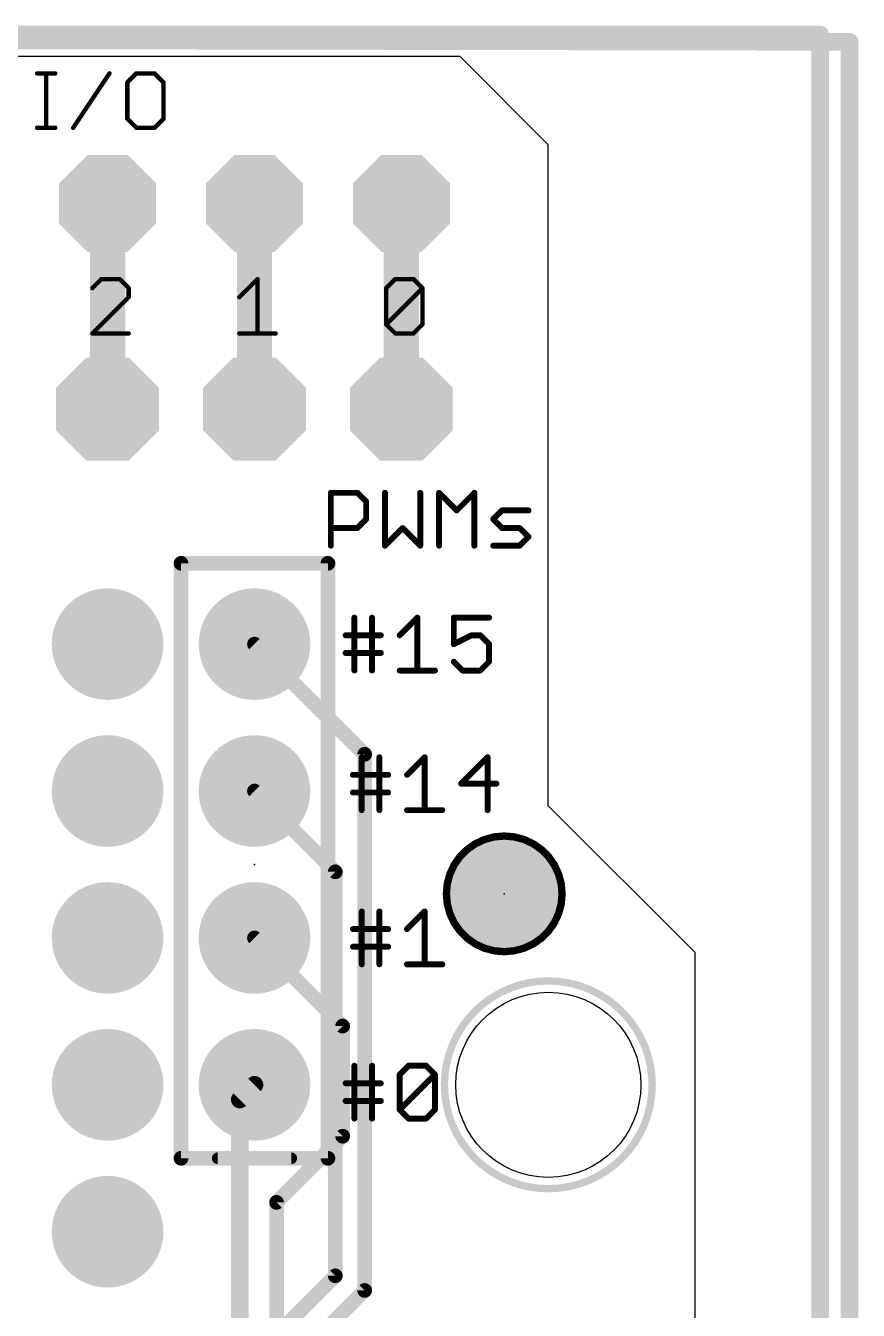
# Model space of a CAD drawing. Extents: x -1.6 to 71.4, y -0.2 to 53.9.
# Drawn here: x 57 to 71.4, y 31.66 to 53.87 of the extents above; entities that cross this region are included whole.
import ezdxf

# ---------------------------------------------------------------- set-up
doc = ezdxf.new("R2010")
doc.units = 0
for name, color, linetype in [('1', 12, 'CONTINUOUS'), ('16', 132, 'CONTINUOUS'), ('17', 110, 'CONTINUOUS'), ('18', 110, 'CONTINUOUS'), ('20', 53, 'CONTINUOUS'), ('21', 40, 'CONTINUOUS'), ('23', 53, 'CONTINUOUS'), ('41', 12, 'CONTINUOUS'), ('51', 253, 'CONTINUOUS')]:
    doc.layers.add(name, color=color, linetype=linetype)

# ---------------------------------------------------------------- blocks, each defined once
blk = doc.blocks.new('RECT')
blk.add_solid([(-0.5, -0.5), (0.5, -0.5), (-0.5, 0.5), (0.5, 0.5)])
blk = doc.blocks.new('OCTAGONP')
at = {"const_width": 0.5}
blk.add_lwpolyline([(-0.25, -0.1036), (-0.25, 0.1036), (-0.1036, 0.25), (0.1036, 0.25), (0.25, 0.1036), (0.25, -0.1036), (0.1036, -0.25), (-0.1036, -0.25), (-0.25, -0.1036), (-0.25, 0.1036)], dxfattribs=at)
blk = doc.blocks.new('ROUNDP')
at = {"const_width": 0.5}
blk.add_lwpolyline([(0, -0.25, 1), (0, 0.25, 1), (0, -0.25)], format="xyb", dxfattribs=at)
blk = doc.blocks.new('PIE')
at = {"const_width": 0.5}
blk.add_lwpolyline([(0, -0.25, 1), (0, 0.25, 1), (0, -0.25)], format="xyb", dxfattribs=at)
blk = doc.blocks.new('ROUNDV')
at = {"const_width": 0.5}
blk.add_lwpolyline([(0, -0.25, 1), (0, 0.25, 1), (0, -0.25)], format="xyb", dxfattribs=at)

msp = doc.modelspace()

# ---------------------------------------------------------------- linework, layer by layer
at = {"layer": '1'}
for points, const_width in [([(0, 53.721), (70.739, 53.721)], 0.3048), ([(70.739, 53.721), (70.739, 0.127)], 0.3048), ([(62.484, 36.576), (60.96, 38.1)], 0.254), ([(62.484, 34.671), (62.484, 36.576)], 0.254), ([(60.706, 35.306), (60.96, 35.56)], 0.3048), ([(60.706, 30.607), (60.706, 35.306)], 0.3048), ([(61.341, 33.528), (62.484, 34.671)], 0.254), ([(61.341, 30.226), (61.341, 33.528)], 0.254)]:
    msp.add_lwpolyline(points, dxfattribs=dict(at, const_width=const_width))
for points, const_width in [([(70.8152, 53.721, 1), (70.6628, 53.721)], 0.1524), ([(70.739, 53.6448, 1), (70.739, 53.7972)], 0.1524), ([(61.0049, 38.1449, 1), (60.9151, 38.0551)], 0.127), ([(62.5475, 36.576, 1), (62.4205, 36.576)], 0.127), ([(62.4391, 36.5311, 1), (62.5289, 36.6209)], 0.127), ([(61.0139, 35.5061, 1), (60.9061, 35.6139)], 0.1524), ([(60.7822, 35.306, 1), (60.6298, 35.306)], 0.1524), ([(60.6521, 35.3599, 1), (60.7599, 35.2521)], 0.1524), ([(62.4205, 34.671, 1), (62.5475, 34.671)], 0.127), ([(62.5289, 34.6261, 1), (62.4391, 34.7159)], 0.127), ([(61.4045, 33.528, 1), (61.2775, 33.528)], 0.127), ([(61.2961, 33.5729, 1), (61.3859, 33.4831)], 0.127)]:
    msp.add_lwpolyline(points, format="xyb", dxfattribs=dict(at, const_width=const_width))
at = {"layer": '16'}
for points, const_width in [([(0, 53.721), (71.247, 53.594)], 0.3048), ([(71.247, 53.594), (71.247, 0)], 0.3048), ([(58.42, 50.8), (58.42, 47.244)], 0.6096), ([(60.96, 50.8), (60.96, 47.244)], 0.6096), ([(63.5, 50.8), (63.5, 47.244)], 0.6096), ([(60.96, 43.18), (62.865, 41.275)], 0.254), ([(62.865, 41.275), (62.865, 32.004)], 0.254), ([(62.357, 39.243), (60.96, 40.64)], 0.254), ([(62.357, 32.258), (62.357, 39.243)], 0.254), ([(59.182, 29.083), (62.357, 32.258)], 0.254), ([(59.309, 28.448), (62.865, 32.004)], 0.254)]:
    msp.add_lwpolyline(points, dxfattribs=dict(at, const_width=const_width))
for points, const_width in [([(71.3232, 53.594, 1), (71.1708, 53.594)], 0.1524), ([(71.2469, 53.5178, 1), (71.2471, 53.6702)], 0.1524), ([(58.5724, 50.8, 1), (58.2676, 50.8)], 0.3048), ([(61.1124, 50.8, 1), (60.8076, 50.8)], 0.3048), ([(63.6524, 50.8, 1), (63.3476, 50.8)], 0.3048), ([(58.2676, 47.244, 1), (58.5724, 47.244)], 0.3048), ([(60.8076, 47.244, 1), (61.1124, 47.244)], 0.3048), ([(63.3476, 47.244, 1), (63.6524, 47.244)], 0.3048), ([(61.0049, 43.2249, 1), (60.9151, 43.1351)], 0.127), ([(62.9285, 41.275, 1), (62.8015, 41.275)], 0.127), ([(62.8201, 41.2301, 1), (62.9099, 41.3199)], 0.127), ([(61.0049, 40.6849, 1), (60.9151, 40.5951)], 0.127), ([(62.4205, 39.243, 1), (62.2935, 39.243)], 0.127), ([(62.3121, 39.1981, 1), (62.4019, 39.2879)], 0.127), ([(62.2935, 32.258, 1), (62.4205, 32.258)], 0.127), ([(62.4019, 32.2131, 1), (62.3121, 32.3029)], 0.127), ([(62.8015, 32.004, 1), (62.9285, 32.004)], 0.127), ([(62.9099, 31.9591, 1), (62.8201, 32.0489)], 0.127)]:
    msp.add_lwpolyline(points, format="xyb", dxfattribs=dict(at, const_width=const_width))
at = {"layer": '20'}
for p, q in [((64.516, 53.34), (0, 53.34)), ((64.516, 53.34), (0, 53.34)), ((66.04, 51.816), (64.516, 53.34)), ((66.04, 51.816), (64.516, 53.34)), ((66.04, 40.386), (66.04, 51.816)), ((66.04, 40.386), (66.04, 51.816)), ((68.58, 37.846), (66.04, 40.386)), ((68.58, 37.846), (66.04, 40.386)), ((68.58, 5.08), (68.58, 37.846)), ((68.58, 5.08), (68.58, 37.846))]:
    msp.add_line(p, q, dxfattribs=at)
msp.add_circle((66.04, 35.56), 1.6, dxfattribs=at)
at = {"layer": '21'}
for points, const_width in [([(57.2019, 53.0487), (57.5154, 53.0487)], 0.0762), ([(57.2019, 53.0487), (57.5154, 53.0487)], 0.0762), ([(57.3587, 52.1081), (57.3587, 53.0487)], 0.0762), ([(57.3587, 52.1081), (57.3587, 53.0487)], 0.0762), ([(57.8256, 52.1081), (58.4526, 53.0487)], 0.0762), ([(57.8256, 52.1081), (58.4526, 53.0487)], 0.0762), ([(58.9179, 53.0487), (58.7611, 52.8919)], 0.0762), ([(58.9179, 53.0487), (58.7611, 52.8919)], 0.0762), ([(58.7611, 52.8919), (58.7611, 52.2649)], 0.0762), ([(58.7611, 52.8919), (58.7611, 52.2649)], 0.0762), ([(59.2314, 53.0487), (58.9179, 53.0487)], 0.0762), ([(59.2314, 53.0487), (58.9179, 53.0487)], 0.0762), ([(59.3882, 52.8919), (59.2314, 53.0487)], 0.0762), ([(59.3882, 52.8919), (59.2314, 53.0487)], 0.0762), ([(59.3882, 52.2649), (59.3882, 52.8919)], 0.0762), ([(59.3882, 52.2649), (59.3882, 52.8919)], 0.0762), ([(58.7611, 52.2649), (58.9179, 52.1081)], 0.0762), ([(58.7611, 52.2649), (58.9179, 52.1081)], 0.0762), ([(59.2314, 52.1081), (59.3882, 52.2649)], 0.0762), ([(59.2314, 52.1081), (59.3882, 52.2649)], 0.0762), ([(57.2019, 52.1081), (57.5154, 52.1081)], 0.0762), ([(57.2019, 52.1081), (57.5154, 52.1081)], 0.0762), ([(58.9179, 52.1081), (59.2314, 52.1081)], 0.0762), ([(58.9179, 52.1081), (59.2314, 52.1081)], 0.0762), ([(58.3143, 49.4927), (58.1576, 49.3359)], 0.0762), ([(58.3143, 49.4927), (58.1576, 49.3359)], 0.0762), ([(58.6279, 49.4927), (58.3143, 49.4927)], 0.0762), ([(58.6279, 49.4927), (58.3143, 49.4927)], 0.0762), ([(58.7847, 49.3359), (58.6279, 49.4927)], 0.0762), ([(58.7847, 49.3359), (58.6279, 49.4927)], 0.0762), ([(58.7847, 49.1792), (58.7847, 49.3359)], 0.0762), ([(58.7847, 49.1792), (58.7847, 49.3359)], 0.0762), ([(60.6976, 49.1792), (61.0111, 49.4927)], 0.0762), ([(60.6976, 49.1792), (61.0111, 49.4927)], 0.0762), ([(61.0111, 49.4927), (61.0111, 48.5521)], 0.0762), ([(61.0111, 49.4927), (61.0111, 48.5521)], 0.0762), ([(63.2376, 49.3359), (63.3943, 49.4927)], 0.0762), ([(63.2376, 49.3359), (63.3943, 49.4927)], 0.0762), ([(63.2376, 48.7089), (63.2376, 49.3359)], 0.0762), ([(63.2376, 48.7089), (63.8647, 49.3359)], 0.0762), ([(63.2376, 48.7089), (63.2376, 49.3359)], 0.0762), ([(63.2376, 48.7089), (63.8647, 49.3359)], 0.0762), ([(63.3943, 49.4927), (63.7079, 49.4927)], 0.0762), ([(63.3943, 49.4927), (63.7079, 49.4927)], 0.0762), ([(63.7079, 49.4927), (63.8647, 49.3359)], 0.0762), ([(63.7079, 49.4927), (63.8647, 49.3359)], 0.0762), ([(63.8647, 49.3359), (63.8647, 48.7089)], 0.0762), ([(63.8647, 49.3359), (63.8647, 48.7089)], 0.0762), ([(58.1576, 48.5521), (58.7847, 49.1792)], 0.0762), ([(58.1576, 48.5521), (58.7847, 49.1792)], 0.0762), ([(63.3943, 48.5521), (63.2376, 48.7089)], 0.0762), ([(63.3943, 48.5521), (63.2376, 48.7089)], 0.0762), ([(63.8647, 48.7089), (63.7079, 48.5521)], 0.0762), ([(63.8647, 48.7089), (63.7079, 48.5521)], 0.0762), ([(58.7847, 48.5521), (58.1576, 48.5521)], 0.0762), ([(58.7847, 48.5521), (58.1576, 48.5521)], 0.0762), ([(60.6976, 48.5521), (61.3247, 48.5521)], 0.0762), ([(60.6976, 48.5521), (61.3247, 48.5521)], 0.0762), ([(63.7079, 48.5521), (63.3943, 48.5521)], 0.0762), ([(63.7079, 48.5521), (63.3943, 48.5521)], 0.0762), ([(62.2808, 44.8818), (62.2808, 45.797)], 0.1016), ([(62.2808, 45.797), (62.7384, 45.797)], 0.1016), ([(62.7384, 45.797), (62.8909, 45.6444)], 0.1016), ([(63.2163, 45.797), (63.2163, 44.8818)], 0.1016), ([(63.8264, 44.8818), (63.8264, 45.797)], 0.1016), ([(64.1518, 44.8818), (64.1518, 45.797)], 0.1016), ([(64.1518, 45.797), (64.4569, 45.4919)], 0.1016), ([(64.4569, 45.4919), (64.762, 45.797)], 0.1016), ([(64.762, 45.797), (64.762, 44.8818)], 0.1016), ([(62.8909, 45.6444), (62.8909, 45.3394)], 0.1016), ([(65.0874, 45.3394), (65.2399, 45.4919)], 0.1016), ([(65.2399, 45.4919), (65.6975, 45.4919)], 0.1016), ([(62.8909, 45.3394), (62.7384, 45.1869)], 0.1016), ([(65.2399, 45.1869), (65.0874, 45.3394)], 0.1016), ([(62.7384, 45.1869), (62.2808, 45.1869)], 0.1016), ([(63.2163, 44.8818), (63.5214, 45.1869)], 0.1016), ([(63.5214, 45.1869), (63.8264, 44.8818)], 0.1016), ([(65.5449, 45.1869), (65.2399, 45.1869)], 0.1016), ([(65.6975, 45.0343), (65.5449, 45.1869)], 0.1016), ([(65.0874, 44.8818), (65.5449, 44.8818)], 0.1016), ([(65.5449, 44.8818), (65.6975, 45.0343)], 0.1016), ([(59.69, 44.577), (59.69, 34.29)], 0.254), ([(62.23, 44.577), (59.69, 44.577)], 0.254), ([(62.23, 34.29), (62.23, 44.577)], 0.254), ([(62.6873, 42.7228), (62.6873, 43.638)], 0.1016), ([(62.9924, 43.638), (62.9924, 42.7228)], 0.1016), ([(63.4703, 43.3329), (63.7754, 43.638)], 0.1016), ([(63.7754, 43.638), (63.7754, 42.7228)], 0.1016), ([(65.016, 43.638), (64.4058, 43.638)], 0.1016), ([(64.4058, 43.638), (64.4058, 43.1804)], 0.1016), ([(62.5348, 43.3329), (62.9924, 43.3329)], 0.1016), ([(62.9924, 43.3329), (63.1449, 43.3329)], 0.1016), ([(64.4058, 43.1804), (64.7109, 43.3329)], 0.1016), ([(64.7109, 43.3329), (64.8634, 43.3329)], 0.1016), ([(64.8634, 43.3329), (65.016, 43.1804)], 0.1016), ([(65.016, 43.1804), (65.016, 42.8753)], 0.1016), ([(62.5348, 43.0279), (63.1449, 43.0279)], 0.1016), ([(64.5584, 42.7228), (64.4058, 42.8753)], 0.1016), ([(65.016, 42.8753), (64.8634, 42.7228)], 0.1016), ([(63.4703, 42.7228), (64.0804, 42.7228)], 0.1016), ([(64.8634, 42.7228), (64.5584, 42.7228)], 0.1016), ([(62.8143, 40.3098), (62.8143, 41.225)], 0.1016), ([(63.1194, 41.225), (63.1194, 40.3098)], 0.1016), ([(63.5973, 40.9199), (63.9024, 41.225)], 0.1016), ([(63.9024, 41.225), (63.9024, 40.3098)], 0.1016), ([(64.9904, 41.225), (64.5328, 40.7674)], 0.1016), ([(64.9904, 40.3098), (64.9904, 41.225)], 0.1016), ([(62.6618, 40.9199), (63.1194, 40.9199)], 0.1016), ([(63.1194, 40.9199), (63.2719, 40.9199)], 0.1016), ([(62.6618, 40.6149), (63.2719, 40.6149)], 0.1016), ([(64.5328, 40.7674), (65.143, 40.7674)], 0.1016), ([(63.5973, 40.3098), (64.2074, 40.3098)], 0.1016), ([(62.8143, 37.6428), (62.8143, 38.558)], 0.1016), ([(63.1194, 38.558), (63.1194, 37.6428)], 0.1016), ([(63.5973, 38.2529), (63.9024, 38.558)], 0.1016), ([(63.9024, 38.558), (63.9024, 37.6428)], 0.1016), ([(62.6618, 38.2529), (63.1194, 38.2529)], 0.1016), ([(63.1194, 38.2529), (63.2719, 38.2529)], 0.1016), ([(62.6618, 37.9479), (63.2719, 37.9479)], 0.1016), ([(63.5973, 37.6428), (64.2074, 37.6428)], 0.1016), ([(62.6873, 34.9758), (62.6873, 35.891)], 0.1016), ([(62.9924, 35.891), (62.9924, 34.9758)], 0.1016), ([(63.4703, 35.7385), (63.6228, 35.891)], 0.1016), ([(63.4703, 35.1283), (63.4703, 35.7385)], 0.1016), ([(63.4703, 35.1283), (64.0804, 35.7385)], 0.1016), ([(63.6228, 35.891), (63.9279, 35.891)], 0.1016), ([(63.9279, 35.891), (64.0804, 35.7385)], 0.1016), ([(64.0804, 35.7385), (64.0804, 35.1283)], 0.1016), ([(62.5348, 35.5859), (62.9924, 35.5859)], 0.1016), ([(62.9924, 35.5859), (63.1449, 35.5859)], 0.1016), ([(62.5348, 35.2809), (63.1449, 35.2809)], 0.1016), ([(63.6228, 34.9758), (63.4703, 35.1283)], 0.1016), ([(64.0804, 35.1283), (63.9279, 34.9758)], 0.1016), ([(63.9279, 34.9758), (63.6228, 34.9758)], 0.1016), ([(59.69, 34.29), (62.23, 34.29)], 0.254)]:
    msp.add_lwpolyline(points, dxfattribs=dict(at, const_width=const_width))
for points, const_width in [([(57.2019, 53.0678, 1), (57.2019, 53.0297)], 0.0381), ([(57.2019, 53.0678, 1), (57.2019, 53.0297)], 0.0381), ([(57.3777, 53.0487, 1), (57.3396, 53.0487)], 0.0381), ([(57.3777, 53.0487, 1), (57.3396, 53.0487)], 0.0381), ([(57.5154, 53.0297, 1), (57.5154, 53.0678)], 0.0381), ([(57.5154, 53.0297, 1), (57.5154, 53.0678)], 0.0381), ([(58.4685, 53.0381, 1), (58.4368, 53.0593)], 0.0381), ([(58.4685, 53.0381, 1), (58.4368, 53.0593)], 0.0381), ([(58.7801, 52.8919, 1), (58.742, 52.8919)], 0.0381), ([(58.7801, 52.8919, 1), (58.742, 52.8919)], 0.0381), ([(58.7476, 52.9054, 1), (58.7746, 52.8785)], 0.0381), ([(58.7476, 52.9054, 1), (58.7746, 52.8785)], 0.0381), ([(58.9179, 53.0678, 1), (58.9179, 53.0297)], 0.0381), ([(58.9179, 53.0678, 1), (58.9179, 53.0297)], 0.0381), ([(58.9313, 53.0352, 1), (58.9044, 53.0622)], 0.0381), ([(58.9313, 53.0352, 1), (58.9044, 53.0622)], 0.0381), ([(59.2449, 53.0622, 1), (59.2179, 53.0352)], 0.0381), ([(59.2449, 53.0622, 1), (59.2179, 53.0352)], 0.0381), ([(59.2314, 53.0297, 1), (59.2314, 53.0678)], 0.0381), ([(59.2314, 53.0297, 1), (59.2314, 53.0678)], 0.0381), ([(59.4072, 52.8919, 1), (59.3691, 52.8919)], 0.0381), ([(59.4072, 52.8919, 1), (59.3691, 52.8919)], 0.0381), ([(59.3747, 52.8785, 1), (59.4016, 52.9054)], 0.0381), ([(59.3747, 52.8785, 1), (59.4016, 52.9054)], 0.0381), ([(58.742, 52.2649, 1), (58.7801, 52.2649)], 0.0381), ([(58.742, 52.2649, 1), (58.7801, 52.2649)], 0.0381), ([(58.7746, 52.2783, 1), (58.7476, 52.2514)], 0.0381), ([(58.7746, 52.2783, 1), (58.7476, 52.2514)], 0.0381), ([(59.3691, 52.2649, 1), (59.4072, 52.2649)], 0.0381), ([(59.3691, 52.2649, 1), (59.4072, 52.2649)], 0.0381), ([(59.4016, 52.2514, 1), (59.3747, 52.2783)], 0.0381), ([(59.4016, 52.2514, 1), (59.3747, 52.2783)], 0.0381), ([(57.2019, 52.1272, 1), (57.2019, 52.0891)], 0.0381), ([(57.2019, 52.1272, 1), (57.2019, 52.0891)], 0.0381), ([(57.3396, 52.1081, 1), (57.3777, 52.1081)], 0.0381), ([(57.3396, 52.1081, 1), (57.3777, 52.1081)], 0.0381), ([(57.5154, 52.0891, 1), (57.5154, 52.1272)], 0.0381), ([(57.5154, 52.0891, 1), (57.5154, 52.1272)], 0.0381), ([(57.8097, 52.1187, 1), (57.8414, 52.0975)], 0.0381), ([(57.8097, 52.1187, 1), (57.8414, 52.0975)], 0.0381), ([(58.9179, 52.1272, 1), (58.9179, 52.0891)], 0.0381), ([(58.9179, 52.1272, 1), (58.9179, 52.0891)], 0.0381), ([(58.9044, 52.0946, 1), (58.9313, 52.1216)], 0.0381), ([(58.9044, 52.0946, 1), (58.9313, 52.1216)], 0.0381), ([(59.2179, 52.1216, 1), (59.2449, 52.0946)], 0.0381), ([(59.2179, 52.1216, 1), (59.2449, 52.0946)], 0.0381), ([(59.2314, 52.0891, 1), (59.2314, 52.1272)], 0.0381), ([(59.2314, 52.0891, 1), (59.2314, 52.1272)], 0.0381), ([(58.1441, 49.3494, 1), (58.1711, 49.3225)], 0.0381), ([(58.1441, 49.3494, 1), (58.1711, 49.3225)], 0.0381), ([(58.3143, 49.5118, 1), (58.3143, 49.4737)], 0.0381), ([(58.3143, 49.5118, 1), (58.3143, 49.4737)], 0.0381), ([(58.3278, 49.4792, 1), (58.3009, 49.5062)], 0.0381), ([(58.3278, 49.4792, 1), (58.3009, 49.5062)], 0.0381), ([(58.6414, 49.5062, 1), (58.6144, 49.4792)], 0.0381), ([(58.6414, 49.5062, 1), (58.6144, 49.4792)], 0.0381), ([(58.6279, 49.4737, 1), (58.6279, 49.5118)], 0.0381), ([(58.6279, 49.4737, 1), (58.6279, 49.5118)], 0.0381), ([(58.8037, 49.3359, 1), (58.7656, 49.3359)], 0.0381), ([(58.8037, 49.3359, 1), (58.7656, 49.3359)], 0.0381), ([(58.7712, 49.3225, 1), (58.7981, 49.3494)], 0.0381), ([(58.7712, 49.3225, 1), (58.7981, 49.3494)], 0.0381), ([(61.0302, 49.4927, 1), (60.9921, 49.4927)], 0.0381), ([(61.0302, 49.4927, 1), (60.9921, 49.4927)], 0.0381), ([(61.0246, 49.4792, 1), (60.9976, 49.5062)], 0.0381), ([(61.0246, 49.4792, 1), (60.9976, 49.5062)], 0.0381), ([(63.2566, 49.3359, 1), (63.2185, 49.3359)], 0.0381), ([(63.2566, 49.3359, 1), (63.2185, 49.3359)], 0.0381), ([(63.2241, 49.3494, 1), (63.2511, 49.3225)], 0.0381), ([(63.2241, 49.3494, 1), (63.2511, 49.3225)], 0.0381), ([(63.3943, 49.5118, 1), (63.3943, 49.4737)], 0.0381), ([(63.3943, 49.5118, 1), (63.3943, 49.4737)], 0.0381), ([(63.4078, 49.4792, 1), (63.3809, 49.5062)], 0.0381), ([(63.4078, 49.4792, 1), (63.3809, 49.5062)], 0.0381), ([(63.7214, 49.5062, 1), (63.6944, 49.4792)], 0.0381), ([(63.7214, 49.5062, 1), (63.6944, 49.4792)], 0.0381), ([(63.7079, 49.4737, 1), (63.7079, 49.5118)], 0.0381), ([(63.7079, 49.4737, 1), (63.7079, 49.5118)], 0.0381), ([(63.8837, 49.3359, 1), (63.8456, 49.3359)], 0.0381), ([(63.8837, 49.3359, 1), (63.8456, 49.3359)], 0.0381), ([(63.8781, 49.3225, 1), (63.8512, 49.3494)], 0.0381), ([(63.8781, 49.3225, 1), (63.8512, 49.3494)], 0.0381), ([(63.8512, 49.3225, 1), (63.8781, 49.3494)], 0.0381), ([(63.8512, 49.3225, 1), (63.8781, 49.3494)], 0.0381), ([(58.7656, 49.1792, 1), (58.8037, 49.1792)], 0.0381), ([(58.7656, 49.1792, 1), (58.8037, 49.1792)], 0.0381), ([(58.7981, 49.1657, 1), (58.7712, 49.1926)], 0.0381), ([(58.7981, 49.1657, 1), (58.7712, 49.1926)], 0.0381), ([(60.6841, 49.1926, 1), (60.7111, 49.1657)], 0.0381), ([(60.6841, 49.1926, 1), (60.7111, 49.1657)], 0.0381), ([(63.2185, 48.7089, 1), (63.2566, 48.7089)], 0.0381), ([(63.2185, 48.7089, 1), (63.2566, 48.7089)], 0.0381), ([(63.2511, 48.7223, 1), (63.2241, 48.6954)], 0.0381), ([(63.2511, 48.7223, 1), (63.2241, 48.6954)], 0.0381), ([(63.2241, 48.7223, 1), (63.2511, 48.6954)], 0.0381), ([(63.2241, 48.7223, 1), (63.2511, 48.6954)], 0.0381), ([(63.8456, 48.7089, 1), (63.8837, 48.7089)], 0.0381), ([(63.8456, 48.7089, 1), (63.8837, 48.7089)], 0.0381), ([(63.8781, 48.6954, 1), (63.8512, 48.7223)], 0.0381), ([(63.8781, 48.6954, 1), (63.8512, 48.7223)], 0.0381), ([(58.1576, 48.5712, 1), (58.1576, 48.5331)], 0.0381), ([(58.1576, 48.5712, 1), (58.1576, 48.5331)], 0.0381), ([(58.1441, 48.5656, 1), (58.1711, 48.5386)], 0.0381), ([(58.1441, 48.5656, 1), (58.1711, 48.5386)], 0.0381), ([(58.7847, 48.5331, 1), (58.7847, 48.5712)], 0.0381), ([(58.7847, 48.5331, 1), (58.7847, 48.5712)], 0.0381), ([(60.6976, 48.5712, 1), (60.6976, 48.5331)], 0.0381), ([(60.6976, 48.5712, 1), (60.6976, 48.5331)], 0.0381), ([(60.9921, 48.5521, 1), (61.0302, 48.5521)], 0.0381), ([(60.9921, 48.5521, 1), (61.0302, 48.5521)], 0.0381), ([(61.3247, 48.5331, 1), (61.3247, 48.5712)], 0.0381), ([(61.3247, 48.5331, 1), (61.3247, 48.5712)], 0.0381), ([(63.3943, 48.5712, 1), (63.3943, 48.5331)], 0.0381), ([(63.3943, 48.5712, 1), (63.3943, 48.5331)], 0.0381), ([(63.3809, 48.5386, 1), (63.4078, 48.5656)], 0.0381), ([(63.3809, 48.5386, 1), (63.4078, 48.5656)], 0.0381), ([(63.6944, 48.5656, 1), (63.7214, 48.5386)], 0.0381), ([(63.6944, 48.5656, 1), (63.7214, 48.5386)], 0.0381), ([(63.7079, 48.5331, 1), (63.7079, 48.5712)], 0.0381), ([(63.7079, 48.5331, 1), (63.7079, 48.5712)], 0.0381), ([(62.3062, 45.797, 1), (62.2554, 45.797)], 0.0508), ([(62.2808, 45.8224, 1), (62.2808, 45.7716)], 0.0508), ([(62.7564, 45.8149, 1), (62.7204, 45.779)], 0.0508), ([(62.7384, 45.7716, 1), (62.7384, 45.8224)], 0.0508), ([(63.2417, 45.797, 1), (63.1909, 45.797)], 0.0508), ([(63.8518, 45.797, 1), (63.801, 45.797)], 0.0508), ([(64.1772, 45.797, 1), (64.1264, 45.797)], 0.0508), ([(64.1698, 45.8149, 1), (64.1339, 45.779)], 0.0508), ([(64.7874, 45.797, 1), (64.7366, 45.797)], 0.0508), ([(64.7799, 45.779, 1), (64.744, 45.8149)], 0.0508), ([(62.9163, 45.6444, 1), (62.8655, 45.6444)], 0.0508), ([(62.873, 45.6265, 1), (62.9089, 45.6624)], 0.0508), ([(64.4389, 45.5099, 1), (64.4749, 45.474)], 0.0508), ([(64.4389, 45.474, 1), (64.4749, 45.5099)], 0.0508), ([(65.2399, 45.5173, 1), (65.2399, 45.4665)], 0.0508), ([(65.2578, 45.474, 1), (65.2219, 45.5099)], 0.0508), ([(65.6975, 45.4665, 1), (65.6975, 45.5173)], 0.0508), ([(62.8655, 45.3394, 1), (62.9163, 45.3394)], 0.0508), ([(62.9089, 45.3214, 1), (62.873, 45.3574)], 0.0508), ([(65.1053, 45.3574, 1), (65.0694, 45.3214)], 0.0508), ([(65.0694, 45.3574, 1), (65.1053, 45.3214)], 0.0508), ([(62.2808, 45.2123, 1), (62.2808, 45.1615)], 0.0508), ([(62.7204, 45.2048, 1), (62.7564, 45.1689)], 0.0508), ([(62.7384, 45.1615, 1), (62.7384, 45.2123)], 0.0508), ([(63.5393, 45.2048, 1), (63.5034, 45.1689)], 0.0508), ([(63.5393, 45.1689, 1), (63.5034, 45.2048)], 0.0508), ([(65.2399, 45.2123, 1), (65.2399, 45.1615)], 0.0508), ([(65.2219, 45.1689, 1), (65.2578, 45.2048)], 0.0508), ([(65.5629, 45.2048, 1), (65.527, 45.1689)], 0.0508), ([(65.5449, 45.1615, 1), (65.5449, 45.2123)], 0.0508), ([(62.2554, 44.8818, 1), (62.3062, 44.8818)], 0.0508), ([(63.1984, 44.8998, 1), (63.2343, 44.8638)], 0.0508), ([(63.1909, 44.8818, 1), (63.2417, 44.8818)], 0.0508), ([(63.801, 44.8818, 1), (63.8518, 44.8818)], 0.0508), ([(63.8085, 44.8638, 1), (63.8444, 44.8998)], 0.0508), ([(64.1264, 44.8818, 1), (64.1772, 44.8818)], 0.0508), ([(64.7366, 44.8818, 1), (64.7874, 44.8818)], 0.0508), ([(65.0874, 44.9072, 1), (65.0874, 44.8564)], 0.0508), ([(65.527, 44.8998, 1), (65.5629, 44.8638)], 0.0508), ([(65.5449, 44.8564, 1), (65.5449, 44.9072)], 0.0508), ([(65.7154, 45.0164, 1), (65.6795, 45.0523)], 0.0508), ([(65.6795, 45.0164, 1), (65.7154, 45.0523)], 0.0508), ([(59.7535, 44.577, 1), (59.6265, 44.577)], 0.127), ([(59.69, 44.6405, 1), (59.69, 44.5135)], 0.127), ([(62.2935, 44.577, 1), (62.1665, 44.577)], 0.127), ([(62.23, 44.5135, 1), (62.23, 44.6405)], 0.127), ([(62.7127, 43.638, 1), (62.6619, 43.638)], 0.0508), ([(63.0178, 43.638, 1), (62.967, 43.638)], 0.0508), ([(63.8008, 43.638, 1), (63.75, 43.638)], 0.0508), ([(63.7933, 43.62, 1), (63.7574, 43.6559)], 0.0508), ([(64.4058, 43.6634, 1), (64.4058, 43.6126)], 0.0508), ([(64.4312, 43.638, 1), (64.3804, 43.638)], 0.0508), ([(65.016, 43.6126, 1), (65.016, 43.6634)], 0.0508), ([(62.5348, 43.3583, 1), (62.5348, 43.3075)], 0.0508), ([(62.9924, 43.3583, 1), (62.9924, 43.3075)], 0.0508), ([(62.9924, 43.3075, 1), (62.9924, 43.3583)], 0.0508), ([(63.1449, 43.3075, 1), (63.1449, 43.3583)], 0.0508), ([(63.4524, 43.3509, 1), (63.4883, 43.315)], 0.0508), ([(64.7109, 43.3583, 1), (64.7109, 43.3075)], 0.0508), ([(64.7223, 43.3102, 1), (64.6995, 43.3556)], 0.0508), ([(64.8814, 43.3509, 1), (64.8455, 43.315)], 0.0508), ([(64.8634, 43.3075, 1), (64.8634, 43.3583)], 0.0508), ([(64.3804, 43.1804, 1), (64.4312, 43.1804)], 0.0508), ([(64.3945, 43.2031, 1), (64.4172, 43.1577)], 0.0508), ([(65.0414, 43.1804, 1), (64.9906, 43.1804)], 0.0508), ([(64.998, 43.1624, 1), (65.0339, 43.1984)], 0.0508), ([(62.5348, 43.0533, 1), (62.5348, 43.0025)], 0.0508), ([(63.1449, 43.0025, 1), (63.1449, 43.0533)], 0.0508), ([(64.4238, 42.8933, 1), (64.3879, 42.8574)], 0.0508), ([(64.9906, 42.8753, 1), (65.0414, 42.8753)], 0.0508), ([(65.0339, 42.8574, 1), (64.998, 42.8933)], 0.0508), ([(62.6619, 42.7228, 1), (62.7127, 42.7228)], 0.0508), ([(62.967, 42.7228, 1), (63.0178, 42.7228)], 0.0508), ([(63.4703, 42.7482, 1), (63.4703, 42.6974)], 0.0508), ([(63.75, 42.7228, 1), (63.8008, 42.7228)], 0.0508), ([(64.0804, 42.6974, 1), (64.0804, 42.7482)], 0.0508), ([(64.5584, 42.7482, 1), (64.5584, 42.6974)], 0.0508), ([(64.5404, 42.7048, 1), (64.5763, 42.7408)], 0.0508), ([(64.8455, 42.7408, 1), (64.8814, 42.7048)], 0.0508), ([(64.8634, 42.6974, 1), (64.8634, 42.7482)], 0.0508), ([(62.8397, 41.225, 1), (62.7889, 41.225)], 0.0508), ([(63.1448, 41.225, 1), (63.094, 41.225)], 0.0508), ([(63.9278, 41.225, 1), (63.877, 41.225)], 0.0508), ([(63.9203, 41.207, 1), (63.8844, 41.2429)], 0.0508), ([(65.0158, 41.225, 1), (64.965, 41.225)], 0.0508), ([(65.0084, 41.207, 1), (64.9725, 41.2429)], 0.0508), ([(62.6618, 40.9453, 1), (62.6618, 40.8945)], 0.0508), ([(63.1194, 40.9453, 1), (63.1194, 40.8945)], 0.0508), ([(63.1194, 40.8945, 1), (63.1194, 40.9453)], 0.0508), ([(63.2719, 40.8945, 1), (63.2719, 40.9453)], 0.0508), ([(63.5794, 40.9379, 1), (63.6153, 40.902)], 0.0508), ([(62.6618, 40.6403, 1), (62.6618, 40.5895)], 0.0508), ([(63.2719, 40.5895, 1), (63.2719, 40.6403)], 0.0508), ([(64.5328, 40.7928, 1), (64.5328, 40.742)], 0.0508), ([(64.5149, 40.7854, 1), (64.5508, 40.7494)], 0.0508), ([(65.143, 40.742, 1), (65.143, 40.7928)], 0.0508), ([(62.7889, 40.3098, 1), (62.8397, 40.3098)], 0.0508), ([(63.094, 40.3098, 1), (63.1448, 40.3098)], 0.0508), ([(63.5973, 40.3352, 1), (63.5973, 40.2844)], 0.0508), ([(63.877, 40.3098, 1), (63.9278, 40.3098)], 0.0508), ([(64.2074, 40.2844, 1), (64.2074, 40.3352)], 0.0508), ([(64.965, 40.3098, 1), (65.0158, 40.3098)], 0.0508), ([(62.8397, 38.558, 1), (62.7889, 38.558)], 0.0508), ([(63.1448, 38.558, 1), (63.094, 38.558)], 0.0508), ([(63.9278, 38.558, 1), (63.877, 38.558)], 0.0508), ([(63.9203, 38.54, 1), (63.8844, 38.5759)], 0.0508), ([(62.6618, 38.2783, 1), (62.6618, 38.2275)], 0.0508), ([(63.1194, 38.2783, 1), (63.1194, 38.2275)], 0.0508), ([(63.1194, 38.2275, 1), (63.1194, 38.2783)], 0.0508), ([(63.2719, 38.2275, 1), (63.2719, 38.2783)], 0.0508), ([(63.5794, 38.2709, 1), (63.6153, 38.235)], 0.0508), ([(62.6618, 37.9733, 1), (62.6618, 37.9225)], 0.0508), ([(63.2719, 37.9225, 1), (63.2719, 37.9733)], 0.0508), ([(62.7889, 37.6428, 1), (62.8397, 37.6428)], 0.0508), ([(63.094, 37.6428, 1), (63.1448, 37.6428)], 0.0508), ([(63.5973, 37.6682, 1), (63.5973, 37.6174)], 0.0508), ([(63.877, 37.6428, 1), (63.9278, 37.6428)], 0.0508), ([(64.2074, 37.6174, 1), (64.2074, 37.6682)], 0.0508), ([(62.7127, 35.891, 1), (62.6619, 35.891)], 0.0508), ([(63.0178, 35.891, 1), (62.967, 35.891)], 0.0508), ([(63.4957, 35.7385, 1), (63.4449, 35.7385)], 0.0508), ([(63.4524, 35.7564, 1), (63.4883, 35.7205)], 0.0508), ([(63.6228, 35.9164, 1), (63.6228, 35.8656)], 0.0508), ([(63.6408, 35.873, 1), (63.6049, 35.9089)], 0.0508), ([(63.9459, 35.9089, 1), (63.9099, 35.873)], 0.0508), ([(63.9279, 35.8656, 1), (63.9279, 35.9164)], 0.0508), ([(64.1058, 35.7385, 1), (64.055, 35.7385)], 0.0508), ([(64.0984, 35.7205, 1), (64.0625, 35.7564)], 0.0508), ([(64.0625, 35.7205, 1), (64.0984, 35.7564)], 0.0508), ([(62.5348, 35.6113, 1), (62.5348, 35.5605)], 0.0508), ([(62.9924, 35.6113, 1), (62.9924, 35.5605)], 0.0508), ([(62.9924, 35.5605, 1), (62.9924, 35.6113)], 0.0508), ([(63.1449, 35.5605, 1), (63.1449, 35.6113)], 0.0508), ([(62.5348, 35.3063, 1), (62.5348, 35.2555)], 0.0508), ([(63.1449, 35.2555, 1), (63.1449, 35.3063)], 0.0508), ([(63.4449, 35.1283, 1), (63.4957, 35.1283)], 0.0508), ([(63.4883, 35.1463, 1), (63.4524, 35.1104)], 0.0508), ([(63.4524, 35.1463, 1), (63.4883, 35.1104)], 0.0508), ([(64.055, 35.1283, 1), (64.1058, 35.1283)], 0.0508), ([(64.0984, 35.1104, 1), (64.0625, 35.1463)], 0.0508), ([(62.6619, 34.9758, 1), (62.7127, 34.9758)], 0.0508), ([(62.967, 34.9758, 1), (63.0178, 34.9758)], 0.0508), ([(63.6228, 35.0012, 1), (63.6228, 34.9504)], 0.0508), ([(63.6049, 34.9578, 1), (63.6408, 34.9938)], 0.0508), ([(63.9099, 34.9938, 1), (63.9459, 34.9578)], 0.0508), ([(63.9279, 34.9504, 1), (63.9279, 35.0012)], 0.0508), ([(59.69, 34.3535, 1), (59.69, 34.2265)], 0.127), ([(59.6265, 34.29, 1), (59.7535, 34.29)], 0.127), ([(62.1665, 34.29, 1), (62.2935, 34.29)], 0.127), ([(62.23, 34.2265, 1), (62.23, 34.3535)], 0.127)]:
    msp.add_lwpolyline(points, format="xyb", dxfattribs=dict(at, const_width=const_width))
at = {"layer": '23'}
for p in [(60.96, 39.37), (65.278, 38.862)]:
    msp.add_point(p, dxfattribs=at)
at = {"layer": '41', "const_width": 0.127}
for points in [[(64.778, 39.728), (64.6352, 39.628)], [(64.936, 39.8017), (64.778, 39.728)], [(64.8273, 39.751), (65.7287, 39.751)], [(65.1044, 39.8468), (64.936, 39.8017)], [(65.278, 39.862), (65.1044, 39.8468)], [(65.4516, 39.8468), (65.278, 39.862)], [(65.62, 39.8017), (65.4516, 39.8468)], [(65.778, 39.728), (65.62, 39.8017)], [(65.9208, 39.628), (65.778, 39.728)], [(64.512, 39.5048), (64.412, 39.362)], [(64.5065, 39.497), (66.0495, 39.497)], [(64.6352, 39.628), (64.512, 39.5048)], [(64.6312, 39.624), (65.9248, 39.624)], [(66.044, 39.5048), (65.9208, 39.628)], [(66.144, 39.362), (66.044, 39.5048)], [(64.412, 39.362), (64.3383, 39.204)], [(64.4176, 39.37), (66.1384, 39.37)], [(66.2177, 39.204), (66.144, 39.362)], [(64.2932, 39.0356), (64.278, 38.862)], [(64.3383, 39.204), (64.2932, 39.0356)], [(64.3147, 39.116), (66.2413, 39.116)], [(64.3565, 39.243), (66.1995, 39.243)], [(66.2628, 39.0356), (66.2177, 39.204)], [(66.278, 38.862), (66.2628, 39.0356)], [(64.278, 38.862), (64.2932, 38.6884)], [(64.278, 38.862), (66.278, 38.862)], [(64.2891, 38.989), (66.2669, 38.989)], [(66.2628, 38.6884), (66.278, 38.862)], [(64.2891, 38.735), (66.2669, 38.735)], [(64.2932, 38.6884), (64.3383, 38.52)], [(64.3147, 38.608), (66.2413, 38.608)], [(66.2177, 38.52), (66.2628, 38.6884)], [(64.3383, 38.52), (64.412, 38.362)], [(64.3565, 38.481), (66.1995, 38.481)], [(66.144, 38.362), (66.2177, 38.52)], [(64.412, 38.362), (64.512, 38.2192)], [(64.4176, 38.354), (66.1384, 38.354)], [(64.5065, 38.227), (66.0495, 38.227)], [(64.512, 38.2192), (64.6352, 38.096)], [(65.9208, 38.096), (66.044, 38.2192)], [(66.044, 38.2192), (66.144, 38.362)], [(64.6312, 38.1), (65.9248, 38.1)], [(64.6352, 38.096), (64.778, 37.996)], [(64.778, 37.996), (64.936, 37.9223)], [(64.8273, 37.973), (65.7287, 37.973)], [(64.936, 37.9223), (65.1044, 37.8772)], [(65.4516, 37.8772), (65.62, 37.9223)], [(65.62, 37.9223), (65.778, 37.996)], [(65.778, 37.996), (65.9208, 38.096)], [(65.1044, 37.8772), (65.278, 37.862)], [(65.278, 37.862), (65.4516, 37.8772)]]:
    msp.add_lwpolyline(points, dxfattribs=at)
at = {"layer": '41', "const_width": 0.0635}
for points in [[(64.7646, 39.7568, 1), (64.7914, 39.6992)], [(64.7962, 39.702, 1), (64.7598, 39.754)], [(64.8273, 39.7828, 1), (64.8273, 39.7193)], [(64.9278, 39.8324, 1), (64.9442, 39.771)], [(64.9494, 39.7729, 1), (64.9226, 39.8305)], [(65.1016, 39.8784, 1), (65.1071, 39.8152)], [(65.1126, 39.8161, 1), (65.0961, 39.8775)], [(65.2808, 39.8936, 1), (65.2752, 39.8304)], [(65.2808, 39.8304, 1), (65.2752, 39.8936)], [(65.4599, 39.8775, 1), (65.4434, 39.8161)], [(65.4489, 39.8152, 1), (65.4544, 39.8784)], [(65.6334, 39.8305, 1), (65.6066, 39.7729)], [(65.6118, 39.771, 1), (65.6282, 39.8324)], [(65.7287, 39.7193, 1), (65.7287, 39.7828)], [(65.7962, 39.754, 1), (65.7598, 39.702)], [(65.7646, 39.6992, 1), (65.7914, 39.7568)], [(64.5065, 39.5288, 1), (64.5065, 39.4652)], [(64.4895, 39.5272, 1), (64.5344, 39.4823)], [(64.538, 39.4866, 1), (64.4859, 39.523)], [(64.6312, 39.6558, 1), (64.6312, 39.5922)], [(64.617, 39.6541, 1), (64.6534, 39.602)], [(64.6577, 39.6056, 1), (64.6128, 39.6505)], [(65.9432, 39.6505, 1), (65.8983, 39.6056)], [(65.9026, 39.602, 1), (65.939, 39.6541)], [(65.9248, 39.5922, 1), (65.9248, 39.6558)], [(66.0701, 39.523, 1), (66.018, 39.4866)], [(66.0216, 39.4823, 1), (66.0665, 39.5272)], [(66.0495, 39.4652, 1), (66.0495, 39.5288)], [(64.386, 39.3802, 1), (64.438, 39.3438)], [(64.4408, 39.3486, 1), (64.3832, 39.3754)], [(64.4176, 39.4018, 1), (64.4176, 39.3383)], [(66.1728, 39.3754, 1), (66.1152, 39.3486)], [(66.118, 39.3438, 1), (66.17, 39.3802)], [(66.1384, 39.3383, 1), (66.1384, 39.4018)], [(64.3248, 39.0329, 1), (64.2616, 39.0384)], [(64.3147, 39.1478, 1), (64.3147, 39.0842)], [(64.3095, 39.2174, 1), (64.3671, 39.1906)], [(64.369, 39.1958, 1), (64.3076, 39.2122)], [(64.3565, 39.2748, 1), (64.3565, 39.2112)], [(66.2484, 39.2122, 1), (66.187, 39.1958)], [(66.1889, 39.1906, 1), (66.2465, 39.2174)], [(66.1995, 39.2112, 1), (66.1995, 39.2748)], [(66.2944, 39.0384, 1), (66.2312, 39.0329)], [(66.2413, 39.0842, 1), (66.2413, 39.1478)], [(64.278, 38.8938, 1), (64.278, 38.8302)], [(64.3096, 38.8648, 1), (64.2464, 38.8592)], [(64.2464, 38.8648, 1), (64.3096, 38.8592)], [(64.2891, 39.0208, 1), (64.2891, 38.9573)], [(64.2625, 39.0439, 1), (64.3239, 39.0274)], [(66.2321, 39.0274, 1), (66.2935, 39.0439)], [(66.3096, 38.8592, 1), (66.2464, 38.8648)], [(66.2464, 38.8592, 1), (66.3096, 38.8648)], [(66.2669, 38.9573, 1), (66.2669, 39.0208)], [(66.278, 38.8302, 1), (66.278, 38.8938)], [(64.2891, 38.7668, 1), (64.2891, 38.7032)], [(64.3239, 38.6966, 1), (64.2625, 38.6801)], [(64.2616, 38.6856, 1), (64.3248, 38.6911)], [(64.3147, 38.6398, 1), (64.3147, 38.5763)], [(66.2312, 38.6911, 1), (66.2944, 38.6856)], [(66.2935, 38.6801, 1), (66.2321, 38.6966)], [(66.2413, 38.5763, 1), (66.2413, 38.6398)], [(66.2669, 38.7032, 1), (66.2669, 38.7668)], [(64.3671, 38.5334, 1), (64.3095, 38.5066)], [(64.3076, 38.5118, 1), (64.369, 38.5282)], [(64.3565, 38.5128, 1), (64.3565, 38.4492)], [(66.187, 38.5282, 1), (66.2484, 38.5118)], [(66.2465, 38.5066, 1), (66.1889, 38.5334)], [(66.1995, 38.4492, 1), (66.1995, 38.5128)], [(64.438, 38.3802, 1), (64.386, 38.3438)], [(64.3832, 38.3486, 1), (64.4408, 38.3754)], [(64.4176, 38.3858, 1), (64.4176, 38.3222)], [(64.5065, 38.2588, 1), (64.5065, 38.1953)], [(64.5344, 38.2417, 1), (64.4895, 38.1968)], [(64.4859, 38.201, 1), (64.538, 38.2374)], [(66.018, 38.2374, 1), (66.0701, 38.201)], [(66.0665, 38.1968, 1), (66.0216, 38.2417)], [(66.0495, 38.1953, 1), (66.0495, 38.2588)], [(66.1152, 38.3754, 1), (66.1728, 38.3486)], [(66.17, 38.3438, 1), (66.118, 38.3802)], [(66.1384, 38.3222, 1), (66.1384, 38.3858)], [(64.6312, 38.1318, 1), (64.6312, 38.0682)], [(64.6534, 38.122, 1), (64.617, 38.0699)], [(64.6128, 38.0735, 1), (64.6577, 38.1184)], [(64.7914, 38.0248, 1), (64.7646, 37.9672)], [(64.7598, 37.97, 1), (64.7962, 38.022)], [(64.8273, 38.0048, 1), (64.8273, 37.9412)], [(64.9442, 37.953, 1), (64.9278, 37.8916)], [(65.6282, 37.8916, 1), (65.6118, 37.953)], [(65.7287, 37.9412, 1), (65.7287, 38.0048)], [(65.7598, 38.022, 1), (65.7962, 37.97)], [(65.7914, 37.9672, 1), (65.7646, 38.0248)], [(65.8983, 38.1184, 1), (65.9432, 38.0735)], [(65.939, 38.0699, 1), (65.9026, 38.122)], [(65.9248, 38.0682, 1), (65.9248, 38.1318)], [(64.9226, 37.8935, 1), (64.9494, 37.9511)], [(65.1071, 37.9088, 1), (65.1016, 37.8456)], [(65.0961, 37.8465, 1), (65.1126, 37.9079)], [(65.2752, 37.8936, 1), (65.2808, 37.8304)], [(65.2752, 37.8304, 1), (65.2808, 37.8936)], [(65.4434, 37.9079, 1), (65.4599, 37.8465)], [(65.4544, 37.8456, 1), (65.4489, 37.9088)], [(65.6066, 37.9511, 1), (65.6334, 37.8935)]]:
    msp.add_lwpolyline(points, format="xyb", dxfattribs=at)
at = {"layer": '51'}
for points, const_width in [([(66.04, 33.764, 1), (66.04, 37.356, 1), (66.04, 33.764)], 0.127), ([(66.04, 33.764, 1), (66.04, 37.356, 1), (66.04, 33.764)], 0.127), ([(60.325, 34.3408, 1), (60.325, 34.2392)], 0.1016), ([(61.595, 34.2392, 1), (61.595, 34.3408)], 0.1016)]:
    msp.add_lwpolyline(points, format="xyb", dxfattribs=dict(at, const_width=const_width))
at = {"layer": '51', "const_width": 0.2032}
msp.add_lwpolyline([(60.325, 34.29), (61.595, 34.29)], dxfattribs=at)

# ---------------------------------------------------------------- block references
at = {"layer": '1'}
msp.add_blockref('PIE', (65.278, 38.862), dxfattribs=at)
at = {"layer": '17'}
for name, p, xscale, yscale in [('OCTAGONP', (58.42, 50.8), 1.6764, 1.6764), ('OCTAGONP', (58.42, 50.8), 1.6764, 1.6764), ('OCTAGONP', (58.42, 50.8), 1.6764, 1.6764), ('OCTAGONP', (58.42, 50.8), 1.6764, 1.6764), ('ROUNDP', (58.42, 50.8), 1.508, 1.508), ('ROUNDP', (58.42, 50.8), 1.508, 1.508), ('ROUNDP', (58.42, 50.8), 1.508, 1.508), ('ROUNDP', (58.42, 50.8), 1.508, 1.508), ('OCTAGONP', (60.96, 50.8), 1.6764, 1.6764), ('OCTAGONP', (60.96, 50.8), 1.6764, 1.6764), ('OCTAGONP', (60.96, 50.8), 1.6764, 1.6764), ('OCTAGONP', (60.96, 50.8), 1.6764, 1.6764), ('ROUNDP', (60.96, 50.8), 1.508, 1.508), ('ROUNDP', (60.96, 50.8), 1.508, 1.508), ('ROUNDP', (60.96, 50.8), 1.508, 1.508), ('ROUNDP', (60.96, 50.8), 1.508, 1.508), ('OCTAGONP', (63.5, 50.8), 1.6764, 1.6764), ('OCTAGONP', (63.5, 50.8), 1.6764, 1.6764), ('OCTAGONP', (63.5, 50.8), 1.6764, 1.6764), ('OCTAGONP', (63.5, 50.8), 1.6764, 1.6764), ('ROUNDP', (63.5, 50.8), 1.508, 1.508), ('ROUNDP', (63.5, 50.8), 1.508, 1.508), ('ROUNDP', (63.5, 50.8), 1.508, 1.508), ('ROUNDP', (63.5, 50.8), 1.508, 1.508)]:
    msp.add_blockref(name, p, dxfattribs=dict(at, xscale=xscale, yscale=yscale))
for name, p, xscale, yscale, rotation in [('OCTAGONP', (58.42, 47.244), 1.778, 1.778, 270), ('OCTAGONP', (58.42, 47.244), 1.778, 1.778, 270), ('ROUNDP', (58.42, 47.244), 1.524, 1.524, 270), ('ROUNDP', (58.42, 47.244), 1.524, 1.524, 270), ('OCTAGONP', (60.96, 47.244), 1.778, 1.778, 270), ('OCTAGONP', (60.96, 47.244), 1.778, 1.778, 270), ('ROUNDP', (60.96, 47.244), 1.524, 1.524, 270), ('ROUNDP', (60.96, 47.244), 1.524, 1.524, 270), ('OCTAGONP', (63.5, 47.244), 1.778, 1.778, 270), ('OCTAGONP', (63.5, 47.244), 1.778, 1.778, 270), ('ROUNDP', (63.5, 47.244), 1.524, 1.524, 270), ('ROUNDP', (63.5, 47.244), 1.524, 1.524, 270), ('ROUNDP', (60.96, 43.18), 1.9304, 1.9304, 180), ('ROUNDP', (60.96, 43.18), 1.9304, 1.9304, 180), ('ROUNDP', (60.96, 43.18), 1.508, 1.508, 180), ('ROUNDP', (60.96, 43.18), 1.508, 1.508, 180), ('ROUNDP', (60.96, 40.64), 1.9304, 1.9304, 180), ('ROUNDP', (60.96, 40.64), 1.9304, 1.9304, 180), ('ROUNDP', (60.96, 40.64), 1.508, 1.508, 180), ('ROUNDP', (60.96, 40.64), 1.508, 1.508, 180), ('ROUNDP', (60.96, 38.1), 1.9304, 1.9304, 180), ('ROUNDP', (60.96, 38.1), 1.9304, 1.9304, 180), ('ROUNDP', (60.96, 38.1), 1.508, 1.508, 180), ('ROUNDP', (60.96, 38.1), 1.508, 1.508, 180), ('ROUNDP', (60.96, 35.56), 1.9304, 1.9304, 180), ('ROUNDP', (60.96, 35.56), 1.9304, 1.9304, 180), ('ROUNDP', (60.96, 35.56), 1.508, 1.508, 180), ('ROUNDP', (60.96, 35.56), 1.508, 1.508, 180)]:
    msp.add_blockref(name, p, dxfattribs=dict(at, xscale=xscale, yscale=yscale, rotation=rotation))
at = {"layer": '18', "xscale": 1.9304, "yscale": 1.9304}
for p in [(58.42, 43.18), (58.42, 43.18), (58.42, 40.64), (58.42, 40.64), (58.42, 38.1), (58.42, 38.1), (58.42, 35.56), (58.42, 35.56), (58.42, 33.02), (58.42, 33.02)]:
    msp.add_blockref('ROUNDV', p, dxfattribs=at)
at = {"layer": '51', "xscale": 0.508, "yscale": 0.508}
for p, rotation in [((58.42, 47.244), 180), ((60.96, 47.244), 180), ((63.5, 47.244), 180), ((60.96, 43.18), 90), ((60.96, 40.64), 90), ((60.96, 38.1), 90), ((60.96, 35.56), 90)]:
    msp.add_blockref('RECT', p, dxfattribs=dict(at, rotation=rotation))

doc.saveas('drawing.dxf')
